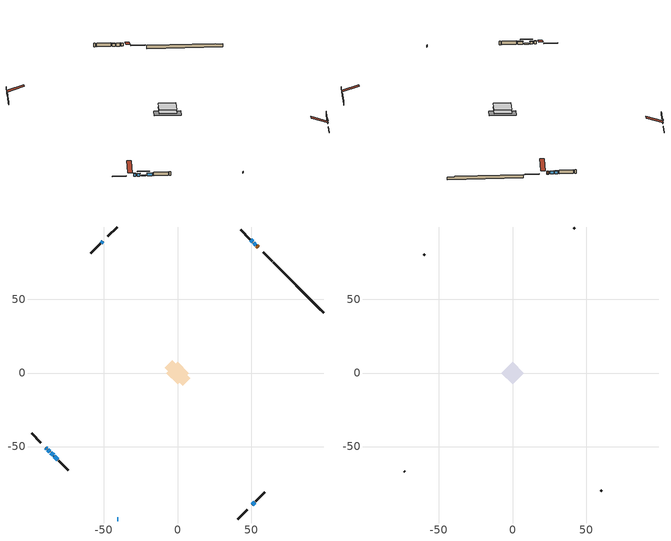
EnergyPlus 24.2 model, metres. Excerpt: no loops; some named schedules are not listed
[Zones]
conditioned space
 floor adiabatic (AdiabaticFloorConstruction): -7.69,0 0,7.69 7.69,0 0,-7.69 z0.92
 floor foundation (Slab1 construction): -8.51,3.65 -3.65,8.51 8.51,-3.65 3.65,-8.51 z-1.37
 wall outside (RimJoist1 construction): 41.13,-99.3 47.52,-92.91 / -99.3,-41.13 -92.91,-47.52 / -41.13,99.3 -47.52,92.91 / 64.59,75.84 58.2,82.23 z0.92:1.22
 wall outside (AdiabaticWallConstruction 1): 54.91,85.51 54.04,86.39 z0.92:2.95
 wall outside (AdiabaticWallConstruction): -41.13,-99.3 -40.33,-99.3 z0.92:2.14; -89.62,-50.8 -88.83,-51.59 / -83.67,-56.76 -81.29,-59.13 z0.92:2.62; -88.18,-52.25 -86.92,-53.51 z0.92:2.44; -86.26,-54.16 -84.32,-56.1 z0.92:1.53; 53.38,87.04 51.84,88.59 / 51.18,89.24 49.96,90.47 z0.92:2.75; -50.8,89.62 -52.03,88.4 / 50.8,-89.62 52.53,-87.9 z0.92:3
 wall outside (Wall1 construction): 53.18,-87.24 59.45,-80.97 / -80.64,-59.79 -74.37,-66.06 / -52.68,87.74 -58.95,81.48 / 49.3,91.12 43.03,97.39 z0.92:3.36
 wall foundation (FoundationWall1 construction): 65.24,75.18,-1.37 65.24,75.18,0.92 95.89,44.54,0.92 95.89,44.54,0.57 99.3,41.13,0.57 99.3,41.13,-1.37
 window (WindowConstruction 7): -41.13,-99.3 -40.33,-99.3 z0.92:2.14
 window (WindowConstruction 5): -89.62,-50.8 -88.83,-51.59 z0.92:2.62
 window (WindowConstruction 6): -88.18,-52.25 -86.92,-53.51 z0.92:2.44
 window (WindowConstruction 8): -86.26,-54.16 -84.32,-56.1 z0.92:1.53
 window (WindowConstruction): 53.38,87.05 51.84,88.59 z0.92:2.75
 window (WindowConstruction 1): 51.18,89.25 49.96,90.47 z0.92:2.75
 window (WindowConstruction 2): -50.8,89.62 -52.03,88.4 z0.92:3
 window (WindowConstruction 3): 50.8,-89.62 52.53,-87.9 z0.92:3
 window (WindowConstruction 4): -83.67,-56.76 -81.29,-59.13 z0.92:2.62
 door (Door): 54.91,85.51 54.04,86.39 z0.92:2.95
 ceiling adiabatic (AdiabaticFloorConstruction): 0,-7.69 7.69,0 0,7.69 -7.69,0 z0.92
attic - vented
 floor to conditioned space (Floor1 construction Reversed): -7.69,0 0,7.69 7.69,0 0,-7.69 z3.36
 wall outside (Wall2 construction): 60.11,-80.32 60.7,-79.73 / -73.71,-66.72 -73.12,-67.31 / -59.61,80.82 -60.2,80.23 / 42.38,98.05 41.79,98.64 z0.92:3.36
 roof outside (Roof1 construction): 50.15,-90.28,3.36 42.66,-82.79,6.89 40.68,-84.76,6.89 48.17,-92.25,3.36; -90.28,-50.15,3.36 -82.79,-42.66,6.89 -84.76,-40.68,6.89 -92.25,-48.17,3.36; -50.15,90.28,3.36 -42.66,82.79,6.89 -40.68,84.76,6.89 -48.17,92.25,3.36; 55.57,84.86,3.36 48.08,77.37,6.89 50.05,75.39,6.89 57.54,82.88,3.36
shading: -88.69,-51.74 -89.77,-50.66 -90.06,-50.95 -88.98,-52.03 z2.82; -86.78,-53.65 -88.32,-52.11 -88.61,-52.4 -87.07,-53.94 z2.65; -82.47,-57.96 -88.12,-52.31 -88.33,-52.52 -82.68,-58.17 z4.15; 51.7,88.73 53.52,86.9 53.74,87.11 51.91,88.94 z2.95; 49.82,90.61 51.32,89.1 51.54,89.31 50.03,90.82 z2.95; -52.17,88.26 -50.66,89.77 -50.95,90.06 -52.46,88.55 z3.2; 52.67,-87.76 50.66,-89.77 50.87,-89.98 52.88,-87.97 z3.2; -81.15,-59.28 -83.81,-56.62 -84.02,-56.83 -81.36,-59.49 z2.82
[Building]
Building 1: Terrain=Suburbs
[Site:Location]
Quebec Intl AP_QC: Latitude {deg}=46.8; Longitude {deg}=-71.38; Time Zone {hr}=-5; Elevation {m}=74; Keep Site Location Information=Yes
[Site:GroundTemperature:Shallow]
0.0108218, -2.24938, -2.43038, -1.3578, 2.94801, 7.23376, 10.9493, 13.303, 13.5029, 11.5886, 7.96783, 3.81355
[Site:WaterMainsTemperature]
Calculation Method=Schedule; Temperature Schedule=mains temperature schedule
[Material] Roughness=Rough; Thermal Absorptance=0.9
Name | Thickness {m} | Conductivity {W/m-K} | Density {kg/m3} | Specific Heat {J/kg-K} | Solar Absorptance | Visible Absorptance
asphalt or fiberglass shingles | 0.00635 | 0.162714 | 1121.4 | 1465.45 | 0.4 | 0.4
ceiling loosefill ins | 0.0846667 | 0.0480833 | 16.02 | 1046.75 | 0.7 | 0.7
ceiling stud and cavity | 0.1397 | 0.10898 | 65.682 | 1177.47 | 0.7 | 0.7
concrete 4.0 in. | 0.1016 | 1.803125 | 2242.8 | 837.4 | 0.7 | 0.7
concrete 8.0 in. | 0.2032 | 1.803125 | 2242.8 | 837.4 | 0.7 | 0.7
door material | 0.04445 | 0.0451087 | 512.64 | 1214.23 | 0.7 | 0.7
exterior vertical ins | 0.057497 | 0.029427 | 32.04 | 1214.23 | 0.7 | 0.7
floor covering | 0.0127 | 0.0433444 | 54.468 | 1339.84 | 0.6 | 0.6
floor rigid ins; wall rigid ins | 0.512978 | 0.029427 | 32.04 | 1214.23 | 0.7 | 0.7
floor stud and cavity | 0.1397 | 1.75129 | 37.0049 | 1207.88 | 0.7 | 0.7
furniture material conditioned space 1 | 0.1524 | 0.115458 | 640.8 | 1214.23 | 0.6 | 0.6
gypsum board | 0.0127 | 0.160291 | 801 | 837.4 | 0.6 | 0.6
gypsum board 1 | 0.0127 | 0.160291 | 801 | 837.4 | 0.7 | 0.7
osb sheathing 0.5 in. | 0.0127 | 0.115458 | 512.64 | 1214.23 | 0.7 | 0.7
osb sheathing 0.75 in. | 0.01905 | 0.115458 | 512.64 | 1214.23 | 0.7 | 0.7
osb sheathing 2.0 in. | 0.0508 | 0.115458 | 512.64 | 1214.23 | 0.7 | 0.7
rim joist rigid ins | 0.051816 | 0.029427 | 32.04 | 1214.23 | 0.7 | 0.7
rim joist stud and cavity | 0.0508 | 0.0461911 | 125.044 | 1163.47 | 0.6 | 0.6
wall stud and cavity | 0.1397 | 0.0785528 | 139.0536 | 1170.24 | 0.7 | 0.7
wall stud and cavity 1 | 0.0889 | 6.9971 | 50.32683 | 1063.81 | 0.6 | 0.6
wall stud and cavity 2 | 0.0889 | 0.380278 | 52.3479 | 1209.89 | 0.7 | 0.7
wall stud and cavity 3 | 0.0889 | 0.391764 | 83.0341 | 1211.67 | 0.7 | 0.7
wood siding | 0.0254 | 0.102417 | 544.68 | 1172.36 | 0.4 | 0.4
wood siding 1 | 0.00254 | 0.102417 | 544.68 | 1172.36 | 0.4 | 0.4
wood siding 2; wood siding 3; wood siding 4 | 0.0254 | 0.102417 | 544.68 | 1172.36 | 0.7 | 0.7
[WindowMaterial:SimpleGlazingSystem]
Name | U-Factor {W/m2-K} | Solar Heat Gain Coefficient
WindowMaterial | 2.92474 | 0.62
WindowMaterial 1 | 2.90089 | 0.65
WindowMaterial 2 | 2.97698 | 0.59
WindowMaterial 3 | 2.95426 | 0.62
WindowMaterial 4 | 2.92587 | 0.62
WindowMaterial 5 | 2.907136 | 0.64
WindowMaterial 6 | 6.779532 | 0.73
WindowMaterial 7 | 3.0383 | 0.46
[Construction]
AdiabaticFloorConstruction: floor stud and cavity, floor rigid ins, osb sheathing 0.75 in., floor covering
AdiabaticWallConstruction: wood siding 3, wall rigid ins, wall stud and cavity 2, gypsum board
AdiabaticWallConstruction 1: wood siding 4, wall rigid ins, wall stud and cavity 2, gypsum board
Door: door material
Floor1 construction Reversed: gypsum board, ceiling stud and cavity, ceiling loosefill ins
FoundationWall1 construction: concrete 8.0 in., gypsum board 1
furniture construction conditioned space 1: furniture material conditioned space 1
PartitionWallConstruction: gypsum board, wall stud and cavity 3, gypsum board
RimJoist1 construction: wood siding 2, rim joist rigid ins, osb sheathing 2.0 in., rim joist stud and cavity
Roof1 construction: asphalt or fiberglass shingles
Slab1 construction: concrete 4.0 in.
Wall1 construction: wood siding, osb sheathing 0.5 in., wall stud and cavity, gypsum board
Wall2 construction: wood siding 1, wall stud and cavity 1
WindowConstruction: WindowMaterial
WindowConstruction 1: WindowMaterial 1
WindowConstruction 2: WindowMaterial 2
WindowConstruction 3: WindowMaterial 3
WindowConstruction 4; WindowConstruction 5: WindowMaterial 4
WindowConstruction 6: WindowMaterial 5
WindowConstruction 7: WindowMaterial 6
WindowConstruction 8: WindowMaterial 7
[Zone] Multiplier=1; Part of Total Floor Area=Yes
Name | Volume {m3}
attic - vented | 67.7892
conditioned space | 583.1
[Space]
Name | Zone | Volume {m3}
attic - vented 1 | attic - vented | 67.7892
conditioned space 1 | conditioned space | 583.1
[ZoneInfiltration:EffectiveLeakageArea]
infil attic - vented 1: Zone or Space=attic - vented 1; Schedule=Always On Discrete; Effective Air Leakage Area {cm2}=4366.89; Stack Coefficient=0.000415089; Wind Coefficient=1.37655e-05
[ZoneMixing]
whole house fan mix: Zone or Space=attic - vented; Schedule=Always On Continuous; Design Flow Rate Calculation Method=Flow/Zone; Design Flow Rate {m3/s}=0; Source Zone or Space=conditioned space
[SurfaceProperty:ExposedFoundationPerimeter]
Slab1: Exposed Perimeter Calculation Method=TotalExposedPerimeter; Total Exposed Perimeter {m}=48.159
[InternalMass] Zone or ZoneList=conditioned space; Space or SpaceList=conditioned space 1
Name | Construction | Surface Area {m2}
furniture mass conditioned space 1 | furniture construction conditioned space 1 | 94.64
partition wall mass | PartitionWallConstruction | 236.6
[Lights]
interior lighting: Zone or ZoneList or Space or SpaceList=conditioned space 1; Schedule=interior lighting schedule; Design Level Calculation Method=LightingLevel; Lighting Level {W}=343.2; Return Air Fraction=0; Fraction Radiant=0.6; Fraction Visible=0.2; Fraction Replaceable=1
[People]
occupants: Zone or ZoneList or Space or SpaceList=conditioned space 1; Number of People Schedule=occupants schedule; Number of People Calculation Method=People; Number of People=3; Fraction Radiant=0.314171; Sensible Heat Fraction=0.56303; Activity Level Schedule=occupants activity schedule; Carbon Dioxide Generation Rate {m3/s-W}=0; Enable ASHRAE 55 Comfort Warnings=No; Mean Radiant Temperature Calculation Type=EnclosureAveraged
[ElectricEquipment] Zone or ZoneList or Space or SpaceList=conditioned space 1; Design Level Calculation Method=EquipmentLevel
Name | Schedule | Design Level {W} | Fraction Latent | Fraction Radiant | Fraction Lost
clothes dryer | clothes dryer schedule | 140.772 | 0.015 | 0.081 | 0.85
clothes washer | clothes washer schedule | 32.1985 | 0.03 | 0.162 | 0.7
cooking range | cooking range schedule | 215.147 | 0.08 | 0.432 | 0.2
dishwasher | dishwasher schedule | 66.8632 | 0.3 | 0.18 | 0.4
fridge | fridge schedule | 72.9452 | 0 | 0.6 | 0
mech vent bath fan 0 | mech vent bath fan 0 schedule | 50.2 | 0 | 0 | 1
mech vent bath fan 1 | mech vent bath fan 1 schedule | 50.2 | 0 | 0 | 1
mech vent house fan | mech vent house fan schedule | 0 | 0 | 0 | 1
mech vent house fan cfis | mech vent house fan cfis schedule | 0 | 0 | 0 | 0
mech vent range fan 0 | mech vent range fan 0 schedule | 57 | 0 | 0 | 1
misc plug loads | misc plug loads schedule | 494.7 | 0.045 | 0.513 | 0.1
whole house fan | Always On Discrete | 0 | 0 | 0 | 1
[OtherEquipment] Zone or ZoneList or Space or SpaceList=conditioned space 1; Design Level Calculation Method=EquipmentLevel
Name | Fuel Type | Schedule | Design Level {W} | Fraction Latent | Fraction Radiant | Fraction Lost
clothes dryer 1 | Electricity | clothes dryer schedule | 0 | 0.015 | 0.081 | 0.85
cooking range 1 | Electricity | cooking range schedule | 0 | 0.08 | 0.432 | 0.2
general water use latent | None | general water use schedule | 62.594 | 1 | 0 | 0
general water use sensible | None | general water use schedule | -61.6891 | 0 | 0.6 | 0
mech vent house fan latent load | None | Always On Discrete | 0 | 1 | 0 | 0
mech vent house fan sensible load | None | Always On Discrete | 0 | 0 | 0 | 0
water heater energy adjustment1 | Electricity | Always On Discrete | 0.01 | 0 | 0 | 1
[ZoneInfiltration:DesignFlowRate] Zone or ZoneList or Space or SpaceList=conditioned space 1; Schedule=Always On Discrete; Design Flow Rate Calculation Method=Flow/Zone; Design Flow Rate {m3/s}=0
infil flow; natural vent flow; whole house fan flow
[ZoneControl:Thermostat]
conditioned space Thermostat: Zone or ZoneList=conditioned space; Control Type Schedule=conditioned space Thermostat Schedule; Control 1=conditioned space temperature setpoint; Temperature Difference Between Cutout And Setpoint {deltaC}=0
[AirLoopHVAC:UnitarySystem]
unit heater unitary system: Control Type=Load; Controlling Zone or Thermostat Location=conditioned space; Dehumidification Control Type=None; Availability Schedule=Always On Discrete; Supply Fan=unit heater supply fan; Fan Placement=BlowThrough; Supply Air Fan Operating Mode Schedule=unit heater auto fan schedule; Heating Coil=unit heater htg coil; DX Heating Coil Sizing Ratio=1; Use DOAS DX Cooling Coil=No; Minimum Supply Air Temperature {C}=2; Latent Load Control=SensibleOnlyLoadControl; Cooling Supply Air Flow Rate Method=None; Heating Supply Air Flow Rate Method=SupplyAirFlowRate; Heating Supply Air Flow Rate {m3/s}=0.584271; No Load Supply Air Flow Rate Method=SupplyAirFlowRate; No Load Supply Air Flow Rate {m3/s}=0; No Load Supply Air Flow Rate Control Set To Low Speed=Yes; Maximum Supply Air Temperature {C}=48.8889; Maximum Outdoor Dry-Bulb Temperature for Supplemental Heater Operation {C}=21; Ancillary On-Cycle Electric Power {W}=0; Ancillary Off-Cycle Electric Power {W}=0
[Fan:SystemModel]
unit heater supply fan: Availability Schedule=Always On Discrete; Design Maximum Air Flow Rate {m3/s}=0.584271; Speed Control Method=Discrete; Electric Power Minimum Flow Rate Fraction=0.2; Design Pressure Rise {Pa}=500; Motor Efficiency=1; Motor In Air Stream Fraction=1; Design Electric Power Consumption {W}=Autosize; Design Power Sizing Method=PowerPerFlow; Electric Power Per Unit Flow Rate {W/(m3/s)}=68.4614; Electric Power Per Unit Flow Rate Per Unit Pressure {W/((m3/s)-Pa)}=1.66667; Fan Total Efficiency=0.7; Motor Loss Radiative Fraction=0; Number of Speeds=1; Speed Flow Fraction 1=1; Speed Electric Power Fraction 1=1
[Coil:Heating:Fuel]
unit heater htg coil: Availability Schedule=Always On Discrete; Fuel Type=OtherFuel2; Burner Efficiency=0.75; Nominal Capacity {W}=12440; On Cycle Parasitic Electric Load {W}=0; Off Cycle Parasitic Fuel Load {W}=0
[Zone equipment]
conditioned space: unit heater unitary system
[Foundation:Kiva]
Foundation Kiva 1: Initial Indoor Air Temperature {C}=18; Wall Height Above Grade {m}=0.919978; Wall Depth Below Slab {m}=0.2032; Custom Block Material Name 1=exterior vertical ins; Custom Block Depth 1 {m}=2.28999; Custom Block X Position 1 {m}=0.2159; Custom Block Z Position 1 {m}=0
[Foundation:Kiva:Settings]
Soil Conductivity {W/m-K}=0.849921; Soil Density {kg/m3}=1842.3; Soil Specific Heat {J/kg-K}=418.7; Ground Solar Absorptivity=0.9; Ground Thermal Absorptivity=0.9; Ground Surface Roughness {m}=0.03; Far-Field Width {m}=40; Deep-Ground Boundary Condition=ZeroFlux; Deep-Ground Depth {m}=40; Minimum Cell Dimension {m}=0.2; Maximum Cell Growth Coefficient=3; Simulation Timestep=Timestep
[Exterior:Lights]
exterior lighting: Schedule=exterior lighting schedule; Design Level {W}=75.6
[EnergyManagementSystem:GlobalVariable]
infil_program_Qfan
infil_program_Qinf
natural_vent_program_Qnv
natural_vent_program_Qwhf
[EnergyManagementSystem:Sensor]
Name | Output:Variable or Output:Meter Index Key | Output:Variable or Output:Meter
airflow_gain | infil flow | Infiltration Sensible Heat Gain Energy
airflow_gain_1 | natural vent flow | Infiltration Sensible Heat Gain Energy
airflow_gain_2 | whole house fan flow | Infiltration Sensible Heat Gain Energy
airflow_loss | infil flow | Infiltration Sensible Heat Loss Energy
airflow_loss_1 | natural vent flow | Infiltration Sensible Heat Loss Energy
airflow_loss_2 | whole house fan flow | Infiltration Sensible Heat Loss Energy
clg_load_cond |  | Cooling:EnergyTransfer:Zone:CONDITIONED SPACE
clg_sp_s; clg_sp_s_1 | cooling setpoint | Schedule Value
clothes_dryer_exhaust_0_sch_s | clothes dryer exhaust 0 schedule | Schedule Value
conditioned_space_clg_unmet_s | conditioned space | Zone Cooling Setpoint Not Met Time
conditioned_space_htg_unmet_s | conditioned space | Zone Heating Setpoint Not Met Time
cool_season | cooling season schedule | Schedule Value
fridge_tin_s | conditioned space | Zone Mean Air Temperature
htg_load_cond |  | Heating:EnergyTransfer:Zone:CONDITIONED SPACE
htg_sp_s; htg_sp_s_1 | heating setpoint | Schedule Value
ig_ee_conv | clothes dryer | Electric Equipment Convective Heating Energy
ig_ee_conv_2 | cooking range | Electric Equipment Convective Heating Energy
ig_ee_conv_4 | fridge | Electric Equipment Convective Heating Energy
ig_ee_conv_5 | misc plug loads | Electric Equipment Convective Heating Energy
ig_ee_conv_6 | whole house fan | Electric Equipment Convective Heating Energy
ig_ee_rad | clothes dryer | Electric Equipment Radiant Heating Energy
ig_ee_rad_2 | cooking range | Electric Equipment Radiant Heating Energy
ig_ee_rad_4 | fridge | Electric Equipment Radiant Heating Energy
ig_ee_rad_5 | misc plug loads | Electric Equipment Radiant Heating Energy
ig_ee_rad_6 | whole house fan | Electric Equipment Radiant Heating Energy
ig_lgt_conv | interior lighting | Lights Convective Heating Energy
ig_lgt_rad | interior lighting | Lights Radiant Heating Energy
ig_lgt_vis | interior lighting | Lights Visible Radiation Heating Energy
ig_oe_conv | clothes dryer 1 | Other Equipment Convective Heating Energy
ig_oe_conv_1 | cooking range 1 | Other Equipment Convective Heating Energy
ig_oe_conv_2 | general water use latent | Other Equipment Convective Heating Energy
ig_oe_conv_3 | general water use sensible | Other Equipment Convective Heating Energy
ig_oe_conv_4 | water heater energy adjustment1 | Other Equipment Convective Heating Energy
ig_oe_rad | clothes dryer 1 | Other Equipment Radiant Heating Energy
ig_oe_rad_1 | cooking range 1 | Other Equipment Radiant Heating Energy
ig_oe_rad_2 | general water use latent | Other Equipment Radiant Heating Energy
ig_oe_rad_3 | general water use sensible | Other Equipment Radiant Heating Energy
ig_oe_rad_4 | water heater energy adjustment1 | Other Equipment Radiant Heating Energy
ig_ppl_conv | occupants | People Convective Heating Energy
ig_ppl_rad | occupants | People Radiant Heating Energy
im_conv | furniture mass conditioned space 1 | Surface Inside Face Convection Heat Gain Energy
im_conv_1 | partition wall mass | Surface Inside Face Convection Heat Gain Energy
im_ig | furniture mass conditioned space 1 | Surface Inside Face Internal Gains Radiation Heat Gain Energy
im_ig_1 | partition wall mass | Surface Inside Face Internal Gains Radiation Heat Gain Energy
im_lgt | furniture mass conditioned space 1 | Surface Inside Face Lights Radiation Heat Gain Energy
im_lgt_1 | partition wall mass | Surface Inside Face Lights Radiation Heat Gain Energy
im_sol | furniture mass conditioned space 1 | Surface Inside Face Solar Radiation Heat Gain Energy
im_sol_1 | partition wall mass | Surface Inside Face Solar Radiation Heat Gain Energy
im_surf | furniture mass conditioned space 1 | Surface Inside Face Net Surface Thermal Radiation Heat Gain Energy
im_surf_1 | partition wall mass | Surface Inside Face Net Surface Thermal Radiation Heat Gain Energy
mech_vent_bath_fan_0_sch_s | mech vent bath fan 0 schedule | Schedule Value
mech_vent_bath_fan_1_sch_s | mech vent bath fan 1 schedule | Schedule Value
mech_vent_range_fan_0_sch_s | mech vent range fan 0 schedule | Schedule Value
mv_conv | mech vent bath fan 0 | Electric Equipment Convective Heating Energy
mv_conv_1 | mech vent bath fan 1 | Electric Equipment Convective Heating Energy
mv_conv_2 | mech vent house fan | Electric Equipment Convective Heating Energy
mv_conv_3 | mech vent house fan cfis | Electric Equipment Convective Heating Energy
mv_conv_4 | mech vent range fan 0 | Electric Equipment Convective Heating Energy
mv_conv_5 | mech vent house fan latent load | Other Equipment Convective Heating Energy
mv_conv_6 | mech vent house fan sensible load | Other Equipment Convective Heating Energy
mv_rad | mech vent bath fan 0 | Electric Equipment Radiant Heating Energy
mv_rad_1 | mech vent bath fan 1 | Electric Equipment Radiant Heating Energy
mv_rad_2 | mech vent house fan | Electric Equipment Radiant Heating Energy
mv_rad_3 | mech vent house fan cfis | Electric Equipment Radiant Heating Energy
mv_rad_4 | mech vent range fan 0 | Electric Equipment Radiant Heating Energy
mv_rad_5 | mech vent house fan latent load | Other Equipment Radiant Heating Energy
mv_rad_6 | mech vent house fan sensible load | Other Equipment Radiant Heating Energy
natural_vent_s | natural vent schedule | Schedule Value
out_pb_s |  | Site Outdoor Air Barometric Pressure
out_wt_s |  | Site Outdoor Air Humidity Ratio
site_vw_s |  | Site Wind Speed
ss_back_out | Window1 | Surface Window Shortwave from Zone Back Out Window Heat Transfer Rate
ss_back_out_1 | Window10 | Surface Window Shortwave from Zone Back Out Window Heat Transfer Rate
ss_back_out_2 | Window12 | Surface Window Shortwave from Zone Back Out Window Heat Transfer Rate
ss_back_out_3 | Window13 | Surface Window Shortwave from Zone Back Out Window Heat Transfer Rate
ss_back_out_4 | Window3 | Surface Window Shortwave from Zone Back Out Window Heat Transfer Rate
ss_back_out_5 | Window5 | Surface Window Shortwave from Zone Back Out Window Heat Transfer Rate
ss_back_out_6 | Window6 | Surface Window Shortwave from Zone Back Out Window Heat Transfer Rate
ss_back_out_7 | Window7 | Surface Window Shortwave from Zone Back Out Window Heat Transfer Rate
ss_back_out_8 | Window8 | Surface Window Shortwave from Zone Back Out Window Heat Transfer Rate
ss_conv | Door1 | Surface Inside Face Convection Heat Gain Energy
ss_conv_1 | Window1 | Surface Inside Face Convection Heat Gain Energy
ss_conv_2 | Window10 | Surface Inside Face Convection Heat Gain Energy
ss_conv_3 | Window12 | Surface Inside Face Convection Heat Gain Energy
ss_conv_4 | Window13 | Surface Inside Face Convection Heat Gain Energy
ss_conv_5 | Window3 | Surface Inside Face Convection Heat Gain Energy
ss_conv_6 | Window5 | Surface Inside Face Convection Heat Gain Energy
ss_conv_7 | Window6 | Surface Inside Face Convection Heat Gain Energy
ss_conv_8 | Window7 | Surface Inside Face Convection Heat Gain Energy
ss_conv_9 | Window8 | Surface Inside Face Convection Heat Gain Energy
ss_ig | Door1 | Surface Inside Face Internal Gains Radiation Heat Gain Energy
ss_ig_1 | Window1 | Surface Inside Face Internal Gains Radiation Heat Gain Energy
ss_ig_2 | Window10 | Surface Inside Face Internal Gains Radiation Heat Gain Energy
ss_ig_3 | Window12 | Surface Inside Face Internal Gains Radiation Heat Gain Energy
ss_ig_4 | Window13 | Surface Inside Face Internal Gains Radiation Heat Gain Energy
ss_ig_5 | Window3 | Surface Inside Face Internal Gains Radiation Heat Gain Energy
ss_ig_6 | Window5 | Surface Inside Face Internal Gains Radiation Heat Gain Energy
ss_ig_7 | Window6 | Surface Inside Face Internal Gains Radiation Heat Gain Energy
ss_ig_8 | Window7 | Surface Inside Face Internal Gains Radiation Heat Gain Energy
ss_ig_9 | Window8 | Surface Inside Face Internal Gains Radiation Heat Gain Energy
ss_lgt | Door1 | Surface Inside Face Lights Radiation Heat Gain Energy
ss_sol | Door1 | Surface Inside Face Solar Radiation Heat Gain Energy
ss_surf | Door1 | Surface Inside Face Net Surface Thermal Radiation Heat Gain Energy
ss_surf_1 | Window1 | Surface Inside Face Net Surface Thermal Radiation Heat Gain Energy
ss_surf_2 | Window10 | Surface Inside Face Net Surface Thermal Radiation Heat Gain Energy
ss_surf_3 | Window12 | Surface Inside Face Net Surface Thermal Radiation Heat Gain Energy
ss_surf_4 | Window13 | Surface Inside Face Net Surface Thermal Radiation Heat Gain Energy
ss_surf_5 | Window3 | Surface Inside Face Net Surface Thermal Radiation Heat Gain Energy
ss_surf_6 | Window5 | Surface Inside Face Net Surface Thermal Radiation Heat Gain Energy
ss_surf_7 | Window6 | Surface Inside Face Net Surface Thermal Radiation Heat Gain Energy
ss_surf_8 | Window7 | Surface Inside Face Net Surface Thermal Radiation Heat Gain Energy
ss_surf_9 | Window8 | Surface Inside Face Net Surface Thermal Radiation Heat Gain Energy
ss_trans_in | Window1 | Surface Window Transmitted Solar Radiation Rate
ss_trans_in_1 | Window10 | Surface Window Transmitted Solar Radiation Rate
ss_trans_in_2 | Window12 | Surface Window Transmitted Solar Radiation Rate
ss_trans_in_3 | Window13 | Surface Window Transmitted Solar Radiation Rate
ss_trans_in_4 | Window3 | Surface Window Transmitted Solar Radiation Rate
ss_trans_in_5 | Window5 | Surface Window Transmitted Solar Radiation Rate
ss_trans_in_6 | Window6 | Surface Window Transmitted Solar Radiation Rate
ss_trans_in_7 | Window7 | Surface Window Transmitted Solar Radiation Rate
ss_trans_in_8 | Window8 | Surface Window Transmitted Solar Radiation Rate
ss_trans_out | Window1 | Surface Inside Face Initial Transmitted Diffuse Transmitted Out Window Solar Radiation Rate
ss_trans_out_1 | Window10 | Surface Inside Face Initial Transmitted Diffuse Transmitted Out Window Solar Radiation Rate
ss_trans_out_2 | Window12 | Surface Inside Face Initial Transmitted Diffuse Transmitted Out Window Solar Radiation Rate
ss_trans_out_3 | Window13 | Surface Inside Face Initial Transmitted Diffuse Transmitted Out Window Solar Radiation Rate
ss_trans_out_4 | Window3 | Surface Inside Face Initial Transmitted Diffuse Transmitted Out Window Solar Radiation Rate
ss_trans_out_5 | Window5 | Surface Inside Face Initial Transmitted Diffuse Transmitted Out Window Solar Radiation Rate
ss_trans_out_6 | Window6 | Surface Inside Face Initial Transmitted Diffuse Transmitted Out Window Solar Radiation Rate
ss_trans_out_7 | Window7 | Surface Inside Face Initial Transmitted Diffuse Transmitted Out Window Solar Radiation Rate
ss_trans_out_8 | Window8 | Surface Inside Face Initial Transmitted Diffuse Transmitted Out Window Solar Radiation Rate
s_conv | Floor1 | Surface Inside Face Convection Heat Gain Energy
s_conv_1 | FoundationWall1 | Surface Inside Face Convection Heat Gain Energy
s_conv_10 | Wall1:225 | Surface Inside Face Convection Heat Gain Energy
s_conv_11 | Wall1:315 | Surface Inside Face Convection Heat Gain Energy
s_conv_12 | Wall1:45 | Surface Inside Face Convection Heat Gain Energy
s_conv_2 | inferred conditioned ceiling | Surface Inside Face Convection Heat Gain Energy
s_conv_3 | inferred conditioned floor | Surface Inside Face Convection Heat Gain Energy
s_conv_4 | RimJoist1:135 | Surface Inside Face Convection Heat Gain Energy
s_conv_5 | RimJoist1:225 | Surface Inside Face Convection Heat Gain Energy
s_conv_6 | RimJoist1:315 | Surface Inside Face Convection Heat Gain Energy
s_conv_7 | RimJoist1:45 | Surface Inside Face Convection Heat Gain Energy
s_conv_8 | Slab1 | Surface Inside Face Convection Heat Gain Energy
s_conv_9 | Wall1:135 | Surface Inside Face Convection Heat Gain Energy
s_ig | Floor1 | Surface Inside Face Internal Gains Radiation Heat Gain Energy
